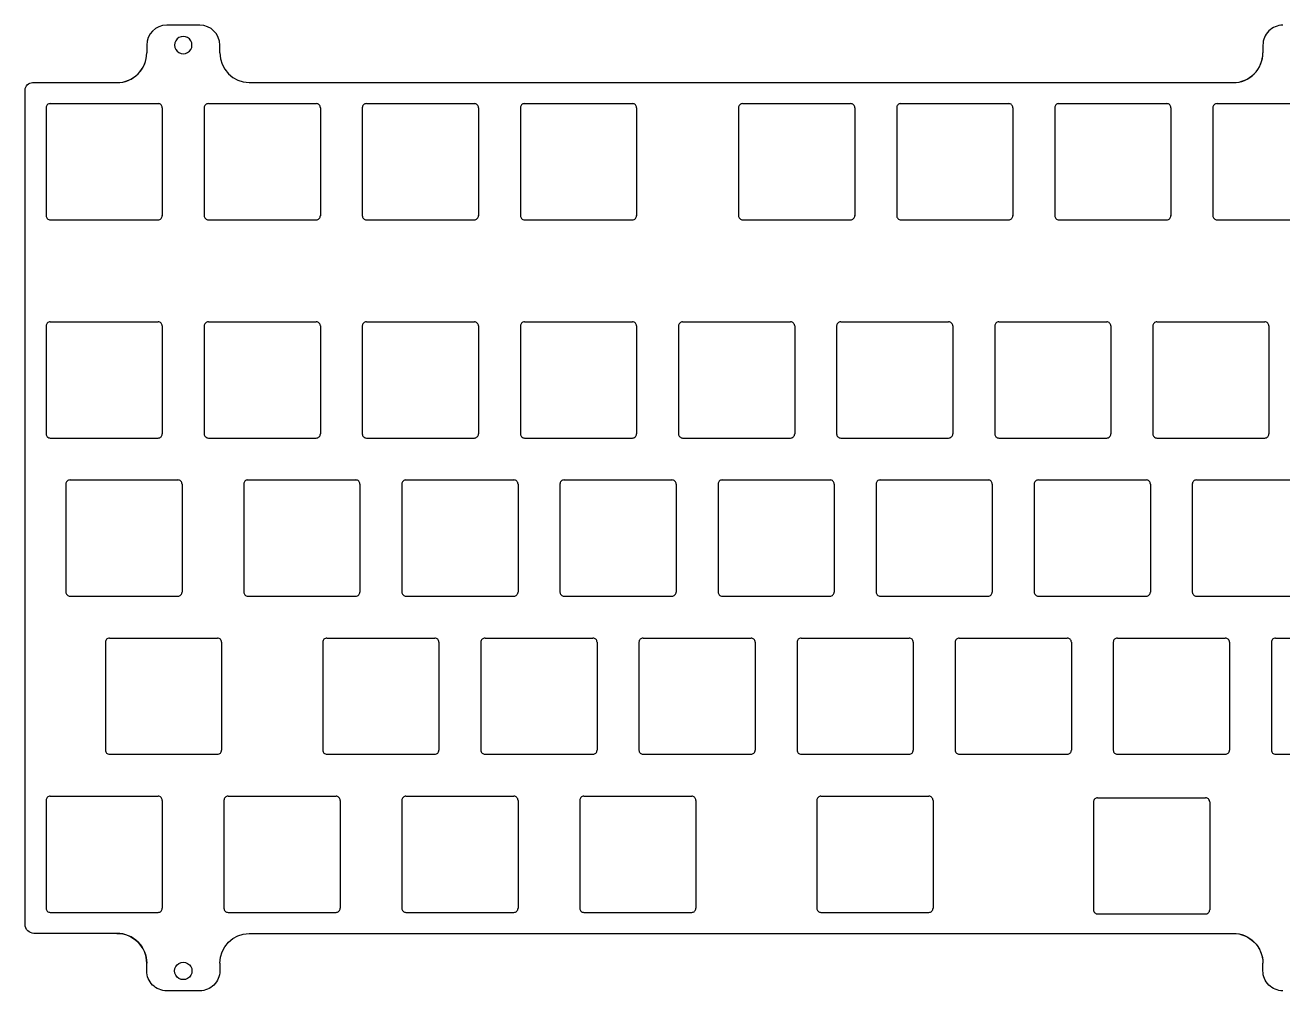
# Model space of a CAD drawing. Extents: x -186 to 122, y 147 to 264.
# Drawn here: x -185.6 to -34.1, y 147.5 to 263.8 of the extents above; entities that cross this region are included whole.
import ezdxf

# ---------------------------------------------------------------- set-up
doc = ezdxf.new("R2010")
doc.units = 0
doc.layers.add('Layer_1', color=7, linetype='CONTINUOUS')

msp = doc.modelspace()

# ---------------------------------------------------------------- linework, layer by layer
at = {"layer": 'Layer_1', "color": 7}
for p, q in [((-164.552305, 263.793779), (-168.55227, 263.793779)), ((-164.552301, 263.793767), (-168.552267, 263.793767)), ((-170.952303, 261.393747), (-170.952303, 260.468236)), ((-170.9523, 261.393735), (-170.9523, 260.468224)), ((-165.5023, 261.393791), (-165.5023, 261.393791)), ((-162.152272, 260.468236), (-162.152272, 261.393747)), ((-162.152269, 260.468224), (-162.152269, 261.393735)), ((-36.458594, 261.395289), (-36.458594, 260.46978)), ((-36.458584, 261.395279), (-36.458584, 260.46976)), ((-184.709797, 256.869291), (-177.066371, 256.869291)), ((-177.066371, 256.869291), (-174.55229, 256.869291)), ((-158.618036, 256.868807), (-156.002049, 256.869291)), ((-156.002049, 256.869291), (-41.044689, 256.869291)), ((-41.044689, 256.869291), (-40.058578, 256.869725)), ((-185.605, 155.441468), (-185.605, 255.974087)), ((-183.080002, 253.845107), (-183.080002, 240.843499)), ((-182.579996, 254.345169), (-169.580028, 254.345169)), ((-169.080019, 253.845107), (-169.080019, 240.843499)), ((-164.030029, 253.845107), (-164.030029, 240.843499)), ((-163.53002, 254.345169), (-150.530025, 254.345169)), ((-150.029964, 253.845107), (-150.029964, 240.843499)), ((-144.980132, 253.845107), (-144.980132, 240.843499)), ((-144.480071, 254.345169), (-131.480049, 254.345169)), ((-130.979988, 253.845107), (-130.979988, 240.843499)), ((-125.930156, 253.845107), (-125.930156, 240.843499)), ((-125.430095, 254.345169), (-112.430073, 254.345169)), ((-111.930012, 253.845107), (-111.930012, 240.843499)), ((-99.64119, 253.845107), (-99.64119, 240.843499)), ((-99.141128, 254.345169), (-86.141107, 254.345169)), ((-85.641045, 253.845107), (-85.641045, 240.843499)), ((-80.591214, 253.845107), (-80.591214, 240.843499)), ((-80.091152, 254.345169), (-67.091131, 254.345169)), ((-66.591069, 253.845107), (-66.591069, 240.843499)), ((-61.541238, 253.845107), (-61.541238, 240.843499)), ((-61.041176, 254.345169), (-48.041155, 254.345169)), ((-47.541093, 253.845107), (-47.541093, 240.843499)), ((-42.491262, 253.845107), (-42.491262, 240.843499)), ((-41.9912, 254.345169), (-28.991179, 254.345169)), ((-182.579996, 240.343437), (-169.580028, 240.343437)), ((-163.53002, 240.343437), (-150.530025, 240.343437)), ((-144.480071, 240.343437), (-131.480049, 240.343437)), ((-125.430095, 240.343437), (-112.430073, 240.343437)), ((-99.141128, 240.343437), (-86.141107, 240.343437)), ((-80.091152, 240.343437), (-67.091131, 240.343437)), ((-61.041176, 240.343437), (-48.041155, 240.343437)), ((-41.9912, 240.343437), (-28.991179, 240.343437)), ((-183.080002, 227.55614), (-183.080002, 214.554532)), ((-182.579996, 228.056202), (-169.580028, 228.056202)), ((-169.080019, 227.55614), (-169.080019, 214.554532)), ((-164.030029, 227.55614), (-164.030029, 214.554532)), ((-163.53002, 228.056202), (-150.530025, 228.056202)), ((-150.029964, 227.55614), (-150.029964, 214.554532)), ((-144.980132, 227.55614), (-144.980132, 214.554532)), ((-144.480071, 228.056202), (-131.480049, 228.056202)), ((-130.979988, 227.55614), (-130.979988, 214.554532)), ((-125.930156, 227.55614), (-125.930156, 214.554532)), ((-125.430095, 228.056202), (-112.430073, 228.056202)), ((-111.930012, 227.55614), (-111.930012, 214.554532)), ((-106.88018, 227.55614), (-106.88018, 214.554532)), ((-106.380119, 228.056202), (-93.380097, 228.056202)), ((-92.880036, 227.55614), (-92.880036, 214.554532)), ((-87.830204, 227.55614), (-87.830204, 214.554532)), ((-87.330143, 228.056202), (-74.330121, 228.056202)), ((-73.83006, 227.55614), (-73.83006, 214.554532)), ((-68.780228, 227.55614), (-68.780228, 214.554532)), ((-68.280167, 228.056202), (-55.280145, 228.056202)), ((-54.780084, 227.55614), (-54.780084, 214.554532)), ((-49.730252, 227.55614), (-49.730252, 214.554532)), ((-49.230191, 228.056202), (-36.230169, 228.056202)), ((-35.730108, 227.55614), (-35.730108, 214.554532)), ((-182.579996, 214.05447), (-169.580028, 214.05447)), ((-163.53002, 214.05447), (-150.530025, 214.05447)), ((-144.480071, 214.05447), (-131.480049, 214.05447)), ((-125.430095, 214.05447), (-112.430073, 214.05447)), ((-106.380119, 214.05447), (-93.380097, 214.05447)), ((-87.330143, 214.05447), (-74.330121, 214.05447)), ((-68.280167, 214.05447), (-55.280145, 214.05447)), ((-49.230191, 214.05447), (-36.230169, 214.05447)), ((-180.698758, 208.506164), (-180.698758, 195.504556)), ((-180.198749, 209.006226), (-167.198781, 209.006226)), ((-166.698772, 208.506164), (-166.698772, 195.504556)), ((-159.267535, 208.506164), (-159.267535, 195.504556)), ((-158.767553, 209.006226), (-145.767531, 209.006226)), ((-145.26747, 208.506164), (-145.26747, 195.504556)), ((-140.217638, 208.506164), (-140.217638, 195.504556)), ((-139.717577, 209.006226), (-126.717555, 209.006226)), ((-126.217494, 208.506164), (-126.217494, 195.504556)), ((-121.167662, 208.506164), (-121.167662, 195.504556)), ((-120.667601, 209.006226), (-107.667579, 209.006226)), ((-107.167518, 208.506164), (-107.167518, 195.504556)), ((-102.117686, 208.506164), (-102.117686, 195.504556)), ((-101.617625, 209.006226), (-88.617603, 209.006226)), ((-88.117542, 208.506164), (-88.117542, 195.504556)), ((-83.06771, 208.506164), (-83.06771, 195.504556)), ((-82.567649, 209.006226), (-69.567627, 209.006226)), ((-69.067566, 208.506164), (-69.067566, 195.504556)), ((-64.017734, 208.506164), (-64.017734, 195.504556)), ((-63.517673, 209.006226), (-50.517651, 209.006226)), ((-50.01759, 208.506164), (-50.01759, 195.504556)), ((-44.967758, 208.506164), (-44.967758, 195.504556)), ((-44.467697, 209.006226), (-31.467675, 209.006226)), ((-180.198749, 195.004494), (-167.198781, 195.004494)), ((-158.767553, 195.004494), (-145.767531, 195.004494)), ((-139.717577, 195.004494), (-126.717555, 195.004494)), ((-120.667601, 195.004494), (-107.667579, 195.004494)), ((-101.617625, 195.004494), (-88.617603, 195.004494)), ((-82.567649, 195.004494), (-69.567627, 195.004494)), ((-63.517673, 195.004494), (-50.517651, 195.004494)), ((-44.467697, 195.004494), (-31.467675, 195.004494)), ((-175.936264, 189.456188), (-175.936264, 176.45458)), ((-175.436255, 189.95625), (-162.436287, 189.95625)), ((-161.936278, 189.456188), (-161.936278, 176.45458)), ((-149.742626, 189.456188), (-149.742626, 176.45458)), ((-149.242565, 189.95625), (-136.242543, 189.95625)), ((-135.742482, 189.456188), (-135.742482, 176.45458)), ((-130.69265, 189.456188), (-130.69265, 176.45458)), ((-130.192589, 189.95625), (-117.192567, 189.95625)), ((-116.692506, 189.456188), (-116.692506, 176.45458)), ((-111.642674, 189.456188), (-111.642674, 176.45458)), ((-111.142613, 189.95625), (-98.142591, 189.95625)), ((-97.64253, 189.456188), (-97.64253, 176.45458)), ((-92.592698, 189.456188), (-92.592698, 176.45458)), ((-92.092637, 189.95625), (-79.092615, 189.95625)), ((-78.592554, 189.456188), (-78.592554, 176.45458)), ((-73.542722, 189.456188), (-73.542722, 176.45458)), ((-73.042661, 189.95625), (-60.042639, 189.95625)), ((-59.542578, 189.456188), (-59.542578, 176.45458)), ((-54.492746, 189.456188), (-54.492746, 176.45458)), ((-53.992685, 189.95625), (-40.992663, 189.95625)), ((-40.492602, 189.456188), (-40.492602, 176.45458)), ((-35.44277, 189.456188), (-35.44277, 176.45458)), ((-34.942709, 189.95625), (-21.942687, 189.95625)), ((-175.436255, 175.954518), (-162.436287, 175.954518)), ((-149.242565, 175.954518), (-136.242543, 175.954518)), ((-130.192589, 175.954518), (-117.192567, 175.954518)), ((-111.142613, 175.954518), (-98.142591, 175.954518)), ((-92.092637, 175.954518), (-79.092615, 175.954518)), ((-73.042661, 175.954518), (-60.042639, 175.954518)), ((-53.992685, 175.954518), (-40.992663, 175.954518)), ((-34.942709, 175.954518), (-21.942687, 175.954518)), ((-183.080002, 170.406212), (-183.080002, 157.404604)), ((-182.579996, 170.906274), (-169.580028, 170.906274)), ((-169.080019, 170.406212), (-169.080019, 157.404604)), ((-161.648782, 170.406212), (-161.648782, 157.404604)), ((-161.148773, 170.906274), (-148.148778, 170.906274)), ((-147.648717, 170.406212), (-147.648717, 157.404604)), ((-140.217638, 170.406212), (-140.217638, 157.404604)), ((-139.717577, 170.906274), (-126.717555, 170.906274)), ((-126.217494, 170.406212), (-126.217494, 157.404604)), ((-118.786415, 170.406212), (-118.786415, 157.404604)), ((-118.286354, 170.906274), (-105.286332, 170.906274)), ((-104.786271, 170.406212), (-104.786271, 157.404604)), ((-90.211451, 170.406212), (-90.211451, 157.404604)), ((-89.71139, 170.906274), (-76.711368, 170.906274)), ((-76.211307, 170.406212), (-76.211307, 157.404604)), ((-56.873993, 170.215713), (-56.873993, 157.214104)), ((-56.373932, 170.715774), (-43.37391, 170.715774)), ((-42.873849, 170.215713), (-42.873849, 157.214104)), ((-182.579996, 156.904542), (-169.580028, 156.904542)), ((-161.148773, 156.904542), (-148.148778, 156.904542)), ((-139.717577, 156.904542), (-126.717555, 156.904542)), ((-118.286354, 156.904542), (-105.286332, 156.904542)), ((-89.71139, 156.904542), (-76.711368, 156.904542)), ((-56.373932, 156.714042), (-43.37391, 156.714042)), ((-176.358405, 154.38349), (-184.547153, 154.38361)), ((-174.55229, 154.38149), (-176.358405, 154.38349)), ((-158.618036, 154.38089), (-156.382388, 154.38389)), ((-156.382388, 154.38389), (-40.997918, 154.38189)), ((-40.997918, 154.38189), (-40.058578, 154.38171)), ((-170.952303, 149.855925), (-170.952303, 150.781434)), ((-170.9523, 149.855935), (-170.9523, 150.781454)), ((-162.152272, 150.781434), (-162.152272, 149.855925)), ((-162.152269, 150.781454), (-162.152269, 149.855935)), ((-36.458594, 149.855925), (-36.458594, 150.781434)), ((-36.458584, 149.855935), (-36.458584, 150.781454)), ((-165.5023, 149.855875), (-165.5023, 149.855875)), ((-164.552305, 147.455878), (-168.55227, 147.455878)), ((-164.552301, 147.455888), (-168.552267, 147.455888))]:
    msp.add_line(p, q, dxfattribs=at)
for points in [[(-168.552299, 263.793798), (-169.877779, 263.793798), (-170.952294, 262.719284), (-170.952295, 261.393803)], [(-168.552296, 263.793786), (-169.877776, 263.793786), (-170.952291, 262.719272), (-170.952292, 261.393791)], [(-162.152307, 261.393803), (-162.152308, 262.719284), (-163.226823, 263.793799), (-164.552305, 263.793798)], [(-162.152303, 261.393791), (-162.152304, 262.719272), (-163.226819, 263.793787), (-164.552301, 263.793786)], [(-34.058587, 263.795356), (-34.695107, 263.795356), (-35.305557, 263.542499), (-35.755644, 263.09241)], [(-34.058587, 263.795346), (-34.695107, 263.795346), (-35.305557, 263.542489), (-35.755644, 263.0924)], [(-167.077298, 262.303117), (-167.402169, 262.115553), (-167.602298, 261.76892), (-167.602298, 261.393791)], [(-166.027299, 262.303117), (-166.35217, 262.490681), (-166.752427, 262.490681), (-167.077298, 262.303117)], [(-165.5023, 261.393791), (-165.5023, 261.76892), (-165.702428, 262.115553), (-166.027299, 262.303117)], [(-35.755644, 263.09241), (-36.205732, 262.642321), (-36.458586, 262.03187), (-36.458584, 261.395349)], [(-35.755644, 263.0924), (-36.205732, 262.642311), (-36.458586, 262.03186), (-36.458584, 261.395339)], [(-167.602298, 261.393791), (-167.602298, 261.018663), (-167.402169, 260.672029), (-167.077298, 260.484465)], [(-166.027299, 260.484465), (-165.702428, 260.672029), (-165.5023, 261.018663), (-165.5023, 261.393791)], [(-174.55229, 256.869291), (-172.564068, 256.869291), (-170.952295, 258.481051), (-170.952295, 260.469286)], [(-172.006706, 257.922608), (-171.331576, 258.597738), (-170.952292, 259.513411), (-170.952292, 260.468189)], [(-167.077298, 260.484465), (-166.752427, 260.296901), (-166.35217, 260.296901), (-166.027299, 260.484465)], [(-162.152307, 260.468201), (-162.152307, 258.5056), (-160.580311, 256.904638), (-158.618036, 256.868807)], [(-162.152303, 260.468189), (-162.152302, 258.505587), (-160.580307, 256.904626), (-158.618032, 256.868795)], [(-40.058578, 256.869725), (-38.070348, 256.869725), (-36.458574, 258.48151), (-36.458584, 260.46974)], [(-37.51299, 257.924137), (-36.83786, 258.599272), (-36.458578, 259.514949), (-36.458584, 260.46973)], [(-174.552287, 256.868194), (-173.597509, 256.868194), (-172.681836, 257.247478), (-172.006706, 257.922608)], [(-40.058575, 256.869715), (-39.103794, 256.869716), (-38.188119, 257.249003), (-37.51299, 257.924137)], [(-185.605, 255.974087), (-185.605, 256.468494), (-185.204204, 256.869291), (-184.709797, 256.869291)], [(-182.93356, 254.197925), (-183.027328, 254.104155), (-183.080006, 253.976976), (-183.080003, 253.844366)], [(-182.580004, 254.344375), (-182.712614, 254.344375), (-182.839792, 254.291696), (-182.93356, 254.197925)], [(-169.226464, 254.197925), (-169.320232, 254.291696), (-169.44741, 254.344375), (-169.58002, 254.344375)], [(-169.080021, 253.844366), (-169.080018, 253.976976), (-169.132696, 254.104155), (-169.226464, 254.197925)], [(-163.883584, 254.197925), (-163.977352, 254.104155), (-164.03003, 253.976976), (-164.030027, 253.844366)], [(-163.530028, 254.344375), (-163.662638, 254.344375), (-163.789816, 254.291696), (-163.883584, 254.197925)], [(-150.176488, 254.197925), (-150.270256, 254.291695), (-150.397434, 254.344375), (-150.530044, 254.344375)], [(-150.030046, 253.844366), (-150.030043, 253.976976), (-150.08272, 254.104155), (-150.176488, 254.197925)], [(-144.833608, 254.197925), (-144.927376, 254.104155), (-144.980053, 253.976976), (-144.98005, 253.844366)], [(-144.480052, 254.344375), (-144.612662, 254.344375), (-144.73984, 254.291695), (-144.833608, 254.197925)], [(-131.126512, 254.197925), (-131.22028, 254.291695), (-131.347458, 254.344375), (-131.480068, 254.344375)], [(-130.98007, 253.844366), (-130.980067, 253.976976), (-131.032744, 254.104155), (-131.126512, 254.197925)], [(-125.783632, 254.197925), (-125.8774, 254.104155), (-125.930077, 253.976976), (-125.930074, 253.844366)], [(-125.430076, 254.344375), (-125.562686, 254.344375), (-125.689864, 254.291695), (-125.783632, 254.197925)], [(-112.076536, 254.197925), (-112.170304, 254.291695), (-112.297482, 254.344375), (-112.430092, 254.344375)], [(-111.930094, 253.844366), (-111.930091, 253.976976), (-111.982768, 254.104155), (-112.076536, 254.197925)], [(-99.494665, 254.197925), (-99.588433, 254.104155), (-99.64111, 253.976976), (-99.641108, 253.844366)], [(-99.141109, 254.344375), (-99.273719, 254.344375), (-99.400897, 254.291695), (-99.494665, 254.197925)], [(-85.787569, 254.197925), (-85.881338, 254.291695), (-86.008516, 254.344375), (-86.141125, 254.344375)], [(-85.641127, 253.844366), (-85.641124, 253.976976), (-85.693801, 254.104155), (-85.787569, 254.197925)], [(-80.444689, 254.197925), (-80.538457, 254.104155), (-80.591134, 253.976976), (-80.591132, 253.844366)], [(-80.091133, 254.344375), (-80.223743, 254.344375), (-80.350921, 254.291695), (-80.444689, 254.197925)], [(-66.737593, 254.197925), (-66.831362, 254.291695), (-66.95854, 254.344375), (-67.091149, 254.344375)], [(-66.591151, 253.844366), (-66.591148, 253.976976), (-66.643825, 254.104155), (-66.737593, 254.197925)], [(-61.394713, 254.197925), (-61.488481, 254.104155), (-61.541158, 253.976976), (-61.541156, 253.844366)], [(-61.041157, 254.344375), (-61.173767, 254.344375), (-61.300945, 254.291695), (-61.394713, 254.197925)], [(-47.687617, 254.197925), (-47.781386, 254.291695), (-47.908564, 254.344375), (-48.041173, 254.344375)], [(-47.541175, 253.844366), (-47.541172, 253.976976), (-47.593849, 254.104155), (-47.687617, 254.197925)], [(-42.344737, 254.197925), (-42.438505, 254.104155), (-42.491182, 253.976976), (-42.49118, 253.844366)], [(-41.991181, 254.344375), (-42.123791, 254.344375), (-42.250969, 254.291695), (-42.344737, 254.197925)], [(-183.080003, 240.844398), (-183.080006, 240.711788), (-183.027328, 240.584609), (-182.93356, 240.490839)], [(-182.93356, 240.490839), (-182.839792, 240.397069), (-182.712614, 240.344389), (-182.580004, 240.344389)], [(-169.58002, 240.344389), (-169.44741, 240.344389), (-169.320232, 240.397069), (-169.226464, 240.490839)], [(-169.226464, 240.490839), (-169.132696, 240.584609), (-169.080018, 240.711788), (-169.080021, 240.844398)], [(-164.030027, 240.844398), (-164.03003, 240.711788), (-163.977352, 240.584609), (-163.883584, 240.490839)], [(-163.883584, 240.490839), (-163.789816, 240.397069), (-163.662638, 240.344389), (-163.530028, 240.344389)], [(-150.530044, 240.344389), (-150.397434, 240.344389), (-150.270256, 240.397069), (-150.176488, 240.490839)], [(-150.176488, 240.490839), (-150.08272, 240.584609), (-150.030043, 240.711789), (-150.030046, 240.844398)], [(-144.98005, 240.844398), (-144.980053, 240.711789), (-144.927376, 240.584609), (-144.833608, 240.490839)], [(-144.833608, 240.490839), (-144.73984, 240.397069), (-144.612662, 240.344389), (-144.480052, 240.344389)], [(-131.480068, 240.344389), (-131.347458, 240.344389), (-131.22028, 240.397069), (-131.126512, 240.490839)], [(-131.126512, 240.490839), (-131.032744, 240.584609), (-130.980067, 240.711789), (-130.98007, 240.844398)], [(-125.930074, 240.844398), (-125.930077, 240.711789), (-125.8774, 240.584609), (-125.783632, 240.490839)], [(-125.783632, 240.490839), (-125.689864, 240.397069), (-125.562686, 240.344389), (-125.430076, 240.344389)], [(-112.430092, 240.344389), (-112.297482, 240.344389), (-112.170304, 240.397069), (-112.076536, 240.490839)], [(-112.076536, 240.490839), (-111.982768, 240.584609), (-111.930091, 240.711789), (-111.930094, 240.844398)], [(-99.641108, 240.844398), (-99.64111, 240.711789), (-99.588433, 240.584609), (-99.494665, 240.490839)], [(-99.494665, 240.490839), (-99.400897, 240.397069), (-99.273719, 240.344389), (-99.141109, 240.344389)], [(-86.141125, 240.344389), (-86.008516, 240.344389), (-85.881338, 240.397069), (-85.787569, 240.490839)], [(-85.787569, 240.490839), (-85.693801, 240.584609), (-85.641124, 240.711789), (-85.641127, 240.844398)], [(-80.591132, 240.844398), (-80.591134, 240.711789), (-80.538457, 240.584609), (-80.444689, 240.490839)], [(-80.444689, 240.490839), (-80.350921, 240.397069), (-80.223743, 240.344389), (-80.091133, 240.344389)], [(-67.091149, 240.344389), (-66.95854, 240.344389), (-66.831362, 240.397069), (-66.737593, 240.490839)], [(-66.737593, 240.490839), (-66.643825, 240.584609), (-66.591148, 240.711789), (-66.591151, 240.844398)], [(-61.541156, 240.844398), (-61.541158, 240.711789), (-61.488481, 240.584609), (-61.394713, 240.490839)], [(-61.394713, 240.490839), (-61.300945, 240.397069), (-61.173767, 240.344389), (-61.041157, 240.344389)], [(-48.041173, 240.344389), (-47.908564, 240.344389), (-47.781386, 240.397069), (-47.687617, 240.490839)], [(-47.687617, 240.490839), (-47.593849, 240.584609), (-47.541172, 240.711789), (-47.541175, 240.844398)], [(-42.49118, 240.844398), (-42.491182, 240.711789), (-42.438505, 240.584609), (-42.344737, 240.490839)], [(-42.344737, 240.490839), (-42.250969, 240.397069), (-42.123791, 240.344389), (-41.991181, 240.344389)], [(-182.93356, 227.908959), (-183.027328, 227.815188), (-183.080006, 227.688009), (-183.080003, 227.555399)], [(-182.580004, 228.055408), (-182.712614, 228.055408), (-182.839792, 228.002729), (-182.93356, 227.908959)], [(-169.226464, 227.908959), (-169.320232, 228.002729), (-169.44741, 228.055408), (-169.58002, 228.055408)], [(-169.080021, 227.555399), (-169.080018, 227.688009), (-169.132696, 227.815188), (-169.226464, 227.908959)], [(-163.883584, 227.908959), (-163.977352, 227.815188), (-164.03003, 227.688009), (-164.030027, 227.555399)], [(-163.530028, 228.055408), (-163.662638, 228.055408), (-163.789816, 228.002729), (-163.883584, 227.908959)], [(-150.176488, 227.908958), (-150.270256, 228.002728), (-150.397434, 228.055408), (-150.530044, 228.055408)], [(-150.030046, 227.555399), (-150.030043, 227.688009), (-150.08272, 227.815188), (-150.176488, 227.908958)], [(-144.833608, 227.908958), (-144.927376, 227.815188), (-144.980053, 227.688009), (-144.98005, 227.555399)], [(-144.480052, 228.055408), (-144.612662, 228.055408), (-144.73984, 228.002728), (-144.833608, 227.908958)], [(-131.126512, 227.908958), (-131.22028, 228.002728), (-131.347458, 228.055408), (-131.480068, 228.055408)], [(-130.98007, 227.555399), (-130.980067, 227.688009), (-131.032744, 227.815188), (-131.126512, 227.908958)], [(-125.783632, 227.908958), (-125.8774, 227.815188), (-125.930077, 227.688009), (-125.930074, 227.555399)], [(-125.430076, 228.055408), (-125.562686, 228.055408), (-125.689864, 228.002728), (-125.783632, 227.908958)], [(-112.076536, 227.908958), (-112.170304, 228.002728), (-112.297482, 228.055408), (-112.430092, 228.055408)], [(-111.930094, 227.555399), (-111.930091, 227.688009), (-111.982768, 227.815188), (-112.076536, 227.908958)], [(-106.733656, 227.908958), (-106.827424, 227.815188), (-106.880101, 227.688009), (-106.880098, 227.555399)], [(-106.3801, 228.055408), (-106.51271, 228.055408), (-106.639888, 228.002728), (-106.733656, 227.908958)], [(-93.02656, 227.908958), (-93.120328, 228.002728), (-93.247506, 228.055408), (-93.380116, 228.055408)], [(-92.880118, 227.555399), (-92.880115, 227.688009), (-92.932792, 227.815188), (-93.02656, 227.908958)], [(-87.68368, 227.908958), (-87.777448, 227.815188), (-87.830125, 227.688009), (-87.830122, 227.555399)], [(-87.330124, 228.055408), (-87.462734, 228.055408), (-87.589912, 228.002728), (-87.68368, 227.908958)], [(-73.976584, 227.908958), (-74.070352, 228.002728), (-74.19753, 228.055408), (-74.33014, 228.055408)], [(-73.830142, 227.555399), (-73.830139, 227.688009), (-73.882816, 227.815188), (-73.976584, 227.908958)], [(-68.633704, 227.908958), (-68.727472, 227.815188), (-68.780149, 227.688009), (-68.780146, 227.555399)], [(-68.280148, 228.055408), (-68.412758, 228.055408), (-68.539936, 228.002728), (-68.633704, 227.908958)], [(-54.926608, 227.908958), (-55.020376, 228.002728), (-55.147554, 228.055408), (-55.280164, 228.055408)], [(-54.780166, 227.555399), (-54.780163, 227.688009), (-54.83284, 227.815188), (-54.926608, 227.908958)], [(-49.583728, 227.908958), (-49.677496, 227.815188), (-49.730173, 227.688009), (-49.73017, 227.555399)], [(-49.230172, 228.055408), (-49.362782, 228.055408), (-49.48996, 228.002728), (-49.583728, 227.908958)], [(-35.876632, 227.908958), (-35.9704, 228.002728), (-36.097578, 228.055408), (-36.230188, 228.055408)], [(-35.73019, 227.555399), (-35.730187, 227.688009), (-35.782864, 227.815188), (-35.876632, 227.908958)], [(-183.080003, 214.555431), (-183.080006, 214.422821), (-183.027328, 214.295642), (-182.93356, 214.201872)], [(-182.93356, 214.201872), (-182.839792, 214.108102), (-182.712614, 214.055422), (-182.580004, 214.055422)], [(-169.58002, 214.055422), (-169.44741, 214.055422), (-169.320232, 214.108102), (-169.226464, 214.201872)], [(-169.226464, 214.201872), (-169.132696, 214.295642), (-169.080018, 214.422821), (-169.080021, 214.555431)], [(-164.030027, 214.555431), (-164.03003, 214.422821), (-163.977352, 214.295642), (-163.883584, 214.201872)], [(-163.883584, 214.201872), (-163.789816, 214.108102), (-163.662638, 214.055422), (-163.530028, 214.055422)], [(-150.530044, 214.055422), (-150.397434, 214.055423), (-150.270256, 214.108102), (-150.176488, 214.201872)], [(-150.176488, 214.201872), (-150.08272, 214.295643), (-150.030043, 214.422822), (-150.030046, 214.555431)], [(-144.98005, 214.555431), (-144.980053, 214.422822), (-144.927376, 214.295643), (-144.833608, 214.201872)], [(-144.833608, 214.201872), (-144.73984, 214.108102), (-144.612662, 214.055423), (-144.480052, 214.055422)], [(-131.480068, 214.055422), (-131.347458, 214.055423), (-131.22028, 214.108102), (-131.126512, 214.201872)], [(-131.126512, 214.201872), (-131.032744, 214.295643), (-130.980067, 214.422822), (-130.98007, 214.555431)], [(-125.930074, 214.555431), (-125.930077, 214.422822), (-125.8774, 214.295643), (-125.783632, 214.201872)], [(-125.783632, 214.201872), (-125.689864, 214.108102), (-125.562686, 214.055423), (-125.430076, 214.055422)], [(-112.430092, 214.055422), (-112.297482, 214.055423), (-112.170304, 214.108102), (-112.076536, 214.201872)], [(-112.076536, 214.201872), (-111.982768, 214.295643), (-111.930091, 214.422822), (-111.930094, 214.555431)], [(-106.880098, 214.555431), (-106.880101, 214.422822), (-106.827424, 214.295643), (-106.733656, 214.201872)], [(-106.733656, 214.201872), (-106.639888, 214.108102), (-106.51271, 214.055423), (-106.3801, 214.055422)], [(-93.380116, 214.055422), (-93.247506, 214.055423), (-93.120328, 214.108102), (-93.02656, 214.201872)], [(-93.02656, 214.201872), (-92.932792, 214.295643), (-92.880115, 214.422822), (-92.880118, 214.555431)], [(-87.830122, 214.555431), (-87.830125, 214.422822), (-87.777448, 214.295643), (-87.68368, 214.201872)], [(-87.68368, 214.201872), (-87.589912, 214.108102), (-87.462734, 214.055423), (-87.330124, 214.055422)], [(-74.33014, 214.055422), (-74.19753, 214.055423), (-74.070352, 214.108102), (-73.976584, 214.201872)], [(-73.976584, 214.201872), (-73.882816, 214.295643), (-73.830139, 214.422822), (-73.830142, 214.555431)], [(-68.780146, 214.555431), (-68.780149, 214.422822), (-68.727472, 214.295643), (-68.633704, 214.201872)], [(-68.633704, 214.201872), (-68.539936, 214.108102), (-68.412758, 214.055423), (-68.280148, 214.055422)], [(-55.280164, 214.055422), (-55.147554, 214.055423), (-55.020376, 214.108102), (-54.926608, 214.201872)], [(-54.926608, 214.201872), (-54.83284, 214.295643), (-54.780163, 214.422822), (-54.780166, 214.555431)], [(-49.73017, 214.555431), (-49.730173, 214.422822), (-49.677496, 214.295643), (-49.583728, 214.201872)], [(-49.583728, 214.201872), (-49.48996, 214.108102), (-49.362782, 214.055423), (-49.230172, 214.055422)], [(-36.230188, 214.055422), (-36.097578, 214.055423), (-35.9704, 214.108102), (-35.876632, 214.201872)], [(-35.876632, 214.201872), (-35.782864, 214.295643), (-35.730187, 214.422822), (-35.73019, 214.555431)], [(-180.552313, 208.858983), (-180.646081, 208.765212), (-180.698759, 208.638033), (-180.698756, 208.505423)], [(-180.198757, 209.005432), (-180.331367, 209.005432), (-180.458545, 208.952753), (-180.552313, 208.858983)], [(-166.845217, 208.858983), (-166.938985, 208.952753), (-167.066163, 209.005432), (-167.198773, 209.005432)], [(-166.698774, 208.505423), (-166.698771, 208.638033), (-166.751449, 208.765212), (-166.845217, 208.858983)], [(-159.12109, 208.858982), (-159.214859, 208.765212), (-159.267536, 208.638033), (-159.267533, 208.505423)], [(-158.767534, 209.005432), (-158.900144, 209.005432), (-159.027322, 208.952753), (-159.12109, 208.858982)], [(-145.413994, 208.858982), (-145.507762, 208.952752), (-145.63494, 209.005432), (-145.76755, 209.005432)], [(-145.267552, 208.505423), (-145.267549, 208.638033), (-145.320226, 208.765212), (-145.413994, 208.858982)], [(-140.071114, 208.858982), (-140.164882, 208.765212), (-140.217559, 208.638033), (-140.217556, 208.505423)], [(-139.717558, 209.005432), (-139.850168, 209.005432), (-139.977346, 208.952752), (-140.071114, 208.858982)], [(-126.364018, 208.858982), (-126.457786, 208.952752), (-126.584964, 209.005432), (-126.717574, 209.005432)], [(-126.217576, 208.505423), (-126.217573, 208.638033), (-126.27025, 208.765212), (-126.364018, 208.858982)], [(-121.021138, 208.858982), (-121.114906, 208.765212), (-121.167583, 208.638033), (-121.16758, 208.505423)], [(-120.667582, 209.005432), (-120.800192, 209.005432), (-120.92737, 208.952752), (-121.021138, 208.858982)], [(-107.314042, 208.858982), (-107.40781, 208.952752), (-107.534988, 209.005432), (-107.667598, 209.005432)], [(-107.1676, 208.505423), (-107.167597, 208.638033), (-107.220274, 208.765212), (-107.314042, 208.858982)], [(-101.971162, 208.858982), (-102.06493, 208.765212), (-102.117607, 208.638033), (-102.117604, 208.505423)], [(-101.617606, 209.005432), (-101.750216, 209.005432), (-101.877394, 208.952752), (-101.971162, 208.858982)], [(-88.264066, 208.858982), (-88.357834, 208.952752), (-88.485012, 209.005432), (-88.617622, 209.005432)], [(-88.117624, 208.505423), (-88.117621, 208.638033), (-88.170298, 208.765212), (-88.264066, 208.858982)], [(-82.921186, 208.858982), (-83.014954, 208.765212), (-83.067631, 208.638033), (-83.067628, 208.505423)], [(-82.56763, 209.005432), (-82.70024, 209.005432), (-82.827418, 208.952752), (-82.921186, 208.858982)], [(-69.21409, 208.858982), (-69.307858, 208.952752), (-69.435036, 209.005432), (-69.567646, 209.005432)], [(-69.067648, 208.505423), (-69.067645, 208.638033), (-69.120322, 208.765212), (-69.21409, 208.858982)], [(-63.87121, 208.858982), (-63.964978, 208.765212), (-64.017655, 208.638033), (-64.017652, 208.505423)], [(-63.517654, 209.005432), (-63.650264, 209.005432), (-63.777442, 208.952752), (-63.87121, 208.858982)], [(-50.164114, 208.858982), (-50.257882, 208.952752), (-50.38506, 209.005432), (-50.51767, 209.005432)], [(-50.017672, 208.505423), (-50.017669, 208.638033), (-50.070346, 208.765212), (-50.164114, 208.858982)], [(-44.821234, 208.858982), (-44.915002, 208.765212), (-44.967679, 208.638033), (-44.967676, 208.505423)], [(-44.467678, 209.005432), (-44.600288, 209.005432), (-44.727466, 208.952752), (-44.821234, 208.858982)], [(-180.698756, 195.505455), (-180.698759, 195.372845), (-180.646081, 195.245666), (-180.552313, 195.151896)], [(-166.845217, 195.151896), (-166.751449, 195.245666), (-166.698771, 195.372845), (-166.698774, 195.505455)], [(-159.267533, 195.505455), (-159.267536, 195.372846), (-159.214859, 195.245666), (-159.12109, 195.151896)], [(-145.413994, 195.151896), (-145.320226, 195.245667), (-145.267549, 195.372846), (-145.267552, 195.505455)], [(-140.217556, 195.505455), (-140.217559, 195.372846), (-140.164882, 195.245667), (-140.071114, 195.151896)], [(-126.364018, 195.151896), (-126.27025, 195.245667), (-126.217573, 195.372846), (-126.217576, 195.505455)], [(-121.16758, 195.505455), (-121.167583, 195.372846), (-121.114906, 195.245667), (-121.021138, 195.151896)], [(-107.314042, 195.151896), (-107.220274, 195.245667), (-107.167597, 195.372846), (-107.1676, 195.505455)], [(-102.117604, 195.505455), (-102.117607, 195.372846), (-102.06493, 195.245667), (-101.971162, 195.151896)], [(-88.264066, 195.151896), (-88.170298, 195.245667), (-88.117621, 195.372846), (-88.117624, 195.505455)], [(-83.067628, 195.505455), (-83.067631, 195.372846), (-83.014954, 195.245667), (-82.921186, 195.151896)], [(-69.21409, 195.151896), (-69.120322, 195.245667), (-69.067645, 195.372846), (-69.067648, 195.505455)], [(-64.017652, 195.505455), (-64.017655, 195.372846), (-63.964978, 195.245667), (-63.87121, 195.151896)], [(-50.164114, 195.151896), (-50.070346, 195.245667), (-50.017669, 195.372846), (-50.017672, 195.505455)], [(-44.967676, 195.505455), (-44.967679, 195.372846), (-44.915002, 195.245667), (-44.821234, 195.151896)], [(-180.552313, 195.151896), (-180.458545, 195.058126), (-180.331367, 195.005446), (-180.198757, 195.005446)], [(-167.198773, 195.005446), (-167.066163, 195.005446), (-166.938985, 195.058126), (-166.845217, 195.151896)], [(-159.12109, 195.151896), (-159.027322, 195.058126), (-158.900144, 195.005446), (-158.767534, 195.005446)], [(-145.76755, 195.005446), (-145.63494, 195.005447), (-145.507762, 195.058126), (-145.413994, 195.151896)], [(-140.071114, 195.151896), (-139.977346, 195.058126), (-139.850168, 195.005447), (-139.717558, 195.005446)], [(-126.717574, 195.005446), (-126.584964, 195.005447), (-126.457786, 195.058126), (-126.364018, 195.151896)], [(-121.021138, 195.151896), (-120.92737, 195.058126), (-120.800192, 195.005447), (-120.667582, 195.005446)], [(-107.667598, 195.005446), (-107.534988, 195.005447), (-107.40781, 195.058126), (-107.314042, 195.151896)], [(-101.971162, 195.151896), (-101.877394, 195.058126), (-101.750216, 195.005447), (-101.617606, 195.005446)], [(-88.617622, 195.005446), (-88.485012, 195.005447), (-88.357834, 195.058126), (-88.264066, 195.151896)], [(-82.921186, 195.151896), (-82.827418, 195.058126), (-82.70024, 195.005447), (-82.56763, 195.005446)], [(-69.567646, 195.005446), (-69.435036, 195.005447), (-69.307858, 195.058126), (-69.21409, 195.151896)], [(-63.87121, 195.151896), (-63.777442, 195.058126), (-63.650264, 195.005447), (-63.517654, 195.005446)], [(-50.51767, 195.005446), (-50.38506, 195.005447), (-50.257882, 195.058126), (-50.164114, 195.151896)], [(-44.821234, 195.151896), (-44.727466, 195.058126), (-44.600288, 195.005447), (-44.467678, 195.005446)], [(-175.789819, 189.809007), (-175.883587, 189.715236), (-175.936265, 189.588057), (-175.936262, 189.455447)], [(-175.436263, 189.955456), (-175.568873, 189.955456), (-175.696051, 189.902777), (-175.789819, 189.809007)], [(-162.082723, 189.809007), (-162.176491, 189.902777), (-162.303669, 189.955456), (-162.436279, 189.955456)], [(-161.93628, 189.455447), (-161.936277, 189.588057), (-161.988955, 189.715236), (-162.082723, 189.809007)], [(-149.596102, 189.809006), (-149.68987, 189.715236), (-149.742547, 189.588057), (-149.742544, 189.455447)], [(-149.242546, 189.955456), (-149.375156, 189.955456), (-149.502334, 189.902776), (-149.596102, 189.809006)], [(-135.889006, 189.809006), (-135.982774, 189.902776), (-136.109952, 189.955456), (-136.242562, 189.955456)], [(-135.742564, 189.455447), (-135.742561, 189.588057), (-135.795238, 189.715236), (-135.889006, 189.809006)], [(-130.546126, 189.809006), (-130.639894, 189.715236), (-130.692571, 189.588057), (-130.692568, 189.455447)], [(-130.19257, 189.955456), (-130.32518, 189.955456), (-130.452358, 189.902776), (-130.546126, 189.809006)], [(-116.83903, 189.809006), (-116.932798, 189.902776), (-117.059976, 189.955456), (-117.192586, 189.955456)], [(-116.692588, 189.455447), (-116.692585, 189.588057), (-116.745262, 189.715236), (-116.83903, 189.809006)], [(-111.49615, 189.809006), (-111.589918, 189.715236), (-111.642595, 189.588057), (-111.642592, 189.455447)], [(-111.142594, 189.955456), (-111.275204, 189.955456), (-111.402382, 189.902776), (-111.49615, 189.809006)], [(-97.789054, 189.809006), (-97.882822, 189.902776), (-98.01, 189.955456), (-98.14261, 189.955456)], [(-97.642612, 189.455447), (-97.642609, 189.588057), (-97.695286, 189.715236), (-97.789054, 189.809006)], [(-92.446174, 189.809006), (-92.539942, 189.715236), (-92.592619, 189.588057), (-92.592616, 189.455447)], [(-92.092618, 189.955456), (-92.225228, 189.955456), (-92.352406, 189.902776), (-92.446174, 189.809006)], [(-78.739078, 189.809006), (-78.832846, 189.902776), (-78.960024, 189.955456), (-79.092634, 189.955456)], [(-78.592636, 189.455447), (-78.592633, 189.588057), (-78.64531, 189.715236), (-78.739078, 189.809006)], [(-73.396198, 189.809006), (-73.489966, 189.715236), (-73.542643, 189.588057), (-73.54264, 189.455447)], [(-73.042642, 189.955456), (-73.175252, 189.955456), (-73.30243, 189.902776), (-73.396198, 189.809006)], [(-59.689102, 189.809006), (-59.78287, 189.902776), (-59.910048, 189.955456), (-60.042658, 189.955456)], [(-59.54266, 189.455447), (-59.542657, 189.588057), (-59.595334, 189.715236), (-59.689102, 189.809006)], [(-54.346222, 189.809006), (-54.43999, 189.715236), (-54.492667, 189.588057), (-54.492664, 189.455447)], [(-53.992666, 189.955456), (-54.125276, 189.955456), (-54.252454, 189.902776), (-54.346222, 189.809006)], [(-40.639126, 189.809006), (-40.732894, 189.902776), (-40.860072, 189.955456), (-40.992682, 189.955456)], [(-40.492684, 189.455447), (-40.492681, 189.588057), (-40.545358, 189.715236), (-40.639126, 189.809006)], [(-35.296246, 189.809006), (-35.390014, 189.715236), (-35.442691, 189.588057), (-35.442688, 189.455447)], [(-34.94269, 189.955456), (-35.0753, 189.955456), (-35.202478, 189.902776), (-35.296246, 189.809006)], [(-175.936262, 176.455479), (-175.936265, 176.322869), (-175.883587, 176.19569), (-175.789819, 176.10192)], [(-175.789819, 176.10192), (-175.696051, 176.00815), (-175.568873, 175.95547), (-175.436263, 175.95547)], [(-162.436279, 175.95547), (-162.303669, 175.95547), (-162.176491, 176.00815), (-162.082723, 176.10192)], [(-162.082723, 176.10192), (-161.988955, 176.19569), (-161.936277, 176.322869), (-161.93628, 176.455479)], [(-149.742544, 176.455479), (-149.742547, 176.32287), (-149.68987, 176.195691), (-149.596102, 176.10192)], [(-149.596102, 176.10192), (-149.502334, 176.00815), (-149.375156, 175.955471), (-149.242546, 175.95547)], [(-136.242562, 175.95547), (-136.109952, 175.955471), (-135.982774, 176.00815), (-135.889006, 176.10192)], [(-135.889006, 176.10192), (-135.795238, 176.195691), (-135.742561, 176.32287), (-135.742564, 176.455479)], [(-130.692568, 176.455479), (-130.692571, 176.32287), (-130.639894, 176.195691), (-130.546126, 176.10192)], [(-130.546126, 176.10192), (-130.452358, 176.00815), (-130.32518, 175.955471), (-130.19257, 175.95547)], [(-117.192586, 175.95547), (-117.059976, 175.955471), (-116.932798, 176.00815), (-116.83903, 176.10192)], [(-116.83903, 176.10192), (-116.745262, 176.195691), (-116.692585, 176.32287), (-116.692588, 176.455479)], [(-111.642592, 176.455479), (-111.642595, 176.32287), (-111.589918, 176.195691), (-111.49615, 176.10192)], [(-111.49615, 176.10192), (-111.402382, 176.00815), (-111.275204, 175.955471), (-111.142594, 175.95547)], [(-98.14261, 175.95547), (-98.01, 175.955471), (-97.882822, 176.00815), (-97.789054, 176.10192)], [(-97.789054, 176.10192), (-97.695286, 176.195691), (-97.642609, 176.32287), (-97.642612, 176.455479)], [(-92.592616, 176.455479), (-92.592619, 176.32287), (-92.539942, 176.195691), (-92.446174, 176.10192)], [(-92.446174, 176.10192), (-92.352406, 176.00815), (-92.225228, 175.955471), (-92.092618, 175.95547)], [(-79.092634, 175.95547), (-78.960024, 175.955471), (-78.832846, 176.00815), (-78.739078, 176.10192)], [(-78.739078, 176.10192), (-78.64531, 176.195691), (-78.592633, 176.32287), (-78.592636, 176.455479)], [(-73.54264, 176.455479), (-73.542643, 176.32287), (-73.489966, 176.195691), (-73.396198, 176.10192)], [(-73.396198, 176.10192), (-73.30243, 176.00815), (-73.175252, 175.955471), (-73.042642, 175.95547)], [(-60.042658, 175.95547), (-59.910048, 175.955471), (-59.78287, 176.00815), (-59.689102, 176.10192)], [(-59.689102, 176.10192), (-59.595334, 176.195691), (-59.542657, 176.32287), (-59.54266, 176.455479)], [(-54.492664, 176.455479), (-54.492667, 176.32287), (-54.43999, 176.195691), (-54.346222, 176.10192)], [(-54.346222, 176.10192), (-54.252454, 176.00815), (-54.125276, 175.955471), (-53.992666, 175.95547)], [(-40.992682, 175.95547), (-40.860072, 175.955471), (-40.732894, 176.00815), (-40.639126, 176.10192)], [(-40.639126, 176.10192), (-40.545358, 176.195691), (-40.492681, 176.32287), (-40.492684, 176.455479)], [(-35.442688, 176.455479), (-35.442691, 176.32287), (-35.390014, 176.195691), (-35.296246, 176.10192)], [(-35.296246, 176.10192), (-35.202478, 176.00815), (-35.0753, 175.955471), (-34.94269, 175.95547)], [(-182.93356, 170.759031), (-183.027328, 170.66526), (-183.080006, 170.538081), (-183.080003, 170.405471)], [(-182.580004, 170.90548), (-182.712614, 170.90548), (-182.839792, 170.852801), (-182.93356, 170.759031)], [(-169.226464, 170.759031), (-169.320232, 170.852801), (-169.44741, 170.90548), (-169.58002, 170.90548)], [(-169.080021, 170.405471), (-169.080018, 170.538081), (-169.132696, 170.66526), (-169.226464, 170.759031)], [(-161.502337, 170.759031), (-161.596105, 170.66526), (-161.648783, 170.538081), (-161.64878, 170.405471)], [(-161.148781, 170.90548), (-161.281391, 170.90548), (-161.408569, 170.852801), (-161.502337, 170.759031)], [(-147.795241, 170.75903), (-147.889009, 170.8528), (-148.016187, 170.90548), (-148.148797, 170.90548)], [(-147.648799, 170.405471), (-147.648796, 170.538081), (-147.701473, 170.66526), (-147.795241, 170.75903)], [(-140.071114, 170.75903), (-140.164882, 170.66526), (-140.217559, 170.538081), (-140.217556, 170.405471)], [(-139.717558, 170.90548), (-139.850168, 170.90548), (-139.977346, 170.8528), (-140.071114, 170.75903)], [(-126.364018, 170.75903), (-126.457786, 170.8528), (-126.584964, 170.90548), (-126.717574, 170.90548)], [(-126.217576, 170.405471), (-126.217573, 170.538081), (-126.27025, 170.66526), (-126.364018, 170.75903)], [(-118.639891, 170.75903), (-118.733659, 170.66526), (-118.786336, 170.538081), (-118.786333, 170.405471)], [(-118.286335, 170.90548), (-118.418945, 170.90548), (-118.546123, 170.8528), (-118.639891, 170.75903)], [(-104.932795, 170.75903), (-105.026563, 170.8528), (-105.153741, 170.90548), (-105.286351, 170.90548)], [(-104.786353, 170.405471), (-104.78635, 170.538081), (-104.839027, 170.66526), (-104.932795, 170.75903)], [(-90.064927, 170.75903), (-90.158695, 170.66526), (-90.211372, 170.538081), (-90.211369, 170.405471)], [(-89.711371, 170.90548), (-89.843981, 170.90548), (-89.971159, 170.8528), (-90.064927, 170.75903)], [(-76.357831, 170.75903), (-76.451599, 170.8528), (-76.578777, 170.90548), (-76.711387, 170.90548)], [(-76.211389, 170.405471), (-76.211386, 170.538081), (-76.264063, 170.66526), (-76.357831, 170.75903)], [(-56.727469, 170.56853), (-56.821237, 170.47476), (-56.873914, 170.347581), (-56.873911, 170.214972)], [(-56.373913, 170.714981), (-56.506523, 170.71498), (-56.633701, 170.662301), (-56.727469, 170.56853)], [(-43.020373, 170.56853), (-43.114141, 170.662301), (-43.241319, 170.71498), (-43.373929, 170.714981)], [(-42.873931, 170.214972), (-42.873928, 170.347581), (-42.926605, 170.47476), (-43.020373, 170.56853)], [(-183.080003, 157.405503), (-183.080006, 157.272893), (-183.027328, 157.145714), (-182.93356, 157.051944)], [(-182.93356, 157.051944), (-182.839792, 156.958174), (-182.712614, 156.905494), (-182.580004, 156.905494)], [(-169.58002, 156.905494), (-169.44741, 156.905494), (-169.320232, 156.958174), (-169.226464, 157.051944)], [(-169.226464, 157.051944), (-169.132696, 157.145714), (-169.080018, 157.272893), (-169.080021, 157.405503)], [(-161.64878, 157.405503), (-161.648783, 157.272893), (-161.596105, 157.145714), (-161.502337, 157.051944)], [(-161.502337, 157.051944), (-161.408569, 156.958174), (-161.281391, 156.905494), (-161.148781, 156.905494)], [(-148.148797, 156.905494), (-148.016187, 156.905495), (-147.889009, 156.958174), (-147.795241, 157.051944)], [(-147.795241, 157.051944), (-147.701473, 157.145715), (-147.648796, 157.272894), (-147.648799, 157.405503)], [(-140.217556, 157.405503), (-140.217559, 157.272894), (-140.164882, 157.145715), (-140.071114, 157.051944)], [(-140.071114, 157.051944), (-139.977346, 156.958174), (-139.850168, 156.905495), (-139.717558, 156.905494)], [(-126.717574, 156.905494), (-126.584964, 156.905495), (-126.457786, 156.958174), (-126.364018, 157.051944)], [(-126.364018, 157.051944), (-126.27025, 157.145715), (-126.217573, 157.272894), (-126.217576, 157.405503)], [(-118.786333, 157.405503), (-118.786336, 157.272894), (-118.733659, 157.145715), (-118.639891, 157.051944)], [(-118.639891, 157.051944), (-118.546123, 156.958174), (-118.418945, 156.905495), (-118.286335, 156.905494)], [(-105.286351, 156.905494), (-105.153741, 156.905495), (-105.026563, 156.958174), (-104.932795, 157.051944)], [(-104.932795, 157.051944), (-104.839027, 157.145715), (-104.78635, 157.272894), (-104.786353, 157.405503)], [(-90.211369, 157.405503), (-90.211372, 157.272894), (-90.158695, 157.145715), (-90.064927, 157.051944)], [(-90.064927, 157.051944), (-89.971159, 156.958174), (-89.843981, 156.905495), (-89.711371, 156.905494)], [(-76.711387, 156.905494), (-76.578777, 156.905495), (-76.451599, 156.958174), (-76.357831, 157.051944)], [(-76.357831, 157.051944), (-76.264063, 157.145715), (-76.211386, 157.272894), (-76.211389, 157.405503)], [(-56.873911, 157.215003), (-56.873914, 157.082394), (-56.821237, 156.955215), (-56.727469, 156.861445)], [(-56.727469, 156.861445), (-56.633701, 156.767675), (-56.506523, 156.714995), (-56.373913, 156.714995)], [(-43.373929, 156.714995), (-43.241319, 156.714995), (-43.114141, 156.767675), (-43.020373, 156.861445)], [(-43.020373, 156.861445), (-42.926605, 156.955215), (-42.873928, 157.082394), (-42.873931, 157.215003)], [(-184.547153, 154.38361), (-185.131387, 154.383618), (-185.604998, 154.857234), (-185.605, 155.441468)], [(-170.952295, 150.781474), (-170.952284, 152.769702), (-172.56406, 154.38149), (-174.55229, 154.38149)], [(-174.552287, 154.3815), (-173.597506, 154.3815), (-172.68183, 154.002213), (-172.006699, 153.327078)], [(-172.006699, 153.327078), (-171.331568, 152.651944), (-170.952286, 151.736266), (-170.952292, 150.781484)], [(-162.152307, 150.781474), (-162.152318, 152.744082), (-160.580319, 154.34506), (-158.618036, 154.38089)], [(-162.152303, 150.781484), (-162.152314, 152.744094), (-160.580315, 154.345069), (-158.618032, 154.3809)], [(-40.058578, 154.38171), (-38.070348, 154.38171), (-36.458574, 152.769922), (-36.458584, 150.781694)], [(-40.058575, 154.3815), (-39.103794, 154.381499), (-38.188119, 154.002211), (-37.51299, 153.327077)], [(-37.51299, 153.327077), (-36.83786, 152.651943), (-36.458578, 151.736265), (-36.458584, 150.781484)], [(-167.602298, 149.855875), (-167.602298, 150.231004), (-167.402169, 150.577637), (-167.077298, 150.765201)], [(-167.077298, 150.765201), (-166.752427, 150.952766), (-166.35217, 150.952766), (-166.027299, 150.765201)], [(-166.027299, 150.765201), (-165.702428, 150.577637), (-165.5023, 150.231004), (-165.5023, 149.855875)], [(-170.249356, 148.158805), (-170.699443, 148.608894), (-170.952297, 149.219345), (-170.952295, 149.855865)], [(-170.249353, 148.158815), (-170.69944, 148.608904), (-170.952294, 149.219355), (-170.952292, 149.855875)], [(-167.077298, 148.946549), (-167.402169, 149.134114), (-167.602298, 149.480747), (-167.602298, 149.855875)], [(-166.027299, 148.946549), (-166.35217, 148.758985), (-166.752427, 148.758985), (-167.077298, 148.946549)], [(-165.5023, 149.855875), (-165.5023, 149.480747), (-165.702428, 149.134114), (-166.027299, 148.946549)], [(-162.152307, 149.855865), (-162.152304, 149.219345), (-162.405159, 148.608893), (-162.855246, 148.158804)], [(-162.152303, 149.855875), (-162.1523, 149.219355), (-162.405155, 148.608903), (-162.855242, 148.158814)], [(-35.755644, 148.158815), (-36.205732, 148.608904), (-36.458586, 149.219355), (-36.458584, 149.855875)], [(-35.755644, 148.158805), (-36.205732, 148.608894), (-36.458586, 149.219345), (-36.458584, 149.855865)], [(-168.552299, 147.455858), (-169.188819, 147.455859), (-169.799269, 147.708716), (-170.249356, 148.158805)], [(-168.552296, 147.455868), (-169.188816, 147.455869), (-169.799266, 147.708726), (-170.249353, 148.158815)], [(-162.855246, 148.158804), (-163.305334, 147.708715), (-163.915784, 147.455858), (-164.552305, 147.455858)], [(-162.855242, 148.158814), (-163.30533, 147.708725), (-163.91578, 147.455868), (-164.552301, 147.455868)], [(-34.058587, 147.455868), (-34.695107, 147.455868), (-35.305557, 147.708726), (-35.755644, 148.158815)], [(-34.058587, 147.455858), (-34.695107, 147.455858), (-35.305557, 147.708716), (-35.755644, 148.158805)]]:
    msp.add_open_spline(points, degree=3, dxfattribs=at)

doc.saveas('drawing.dxf')
